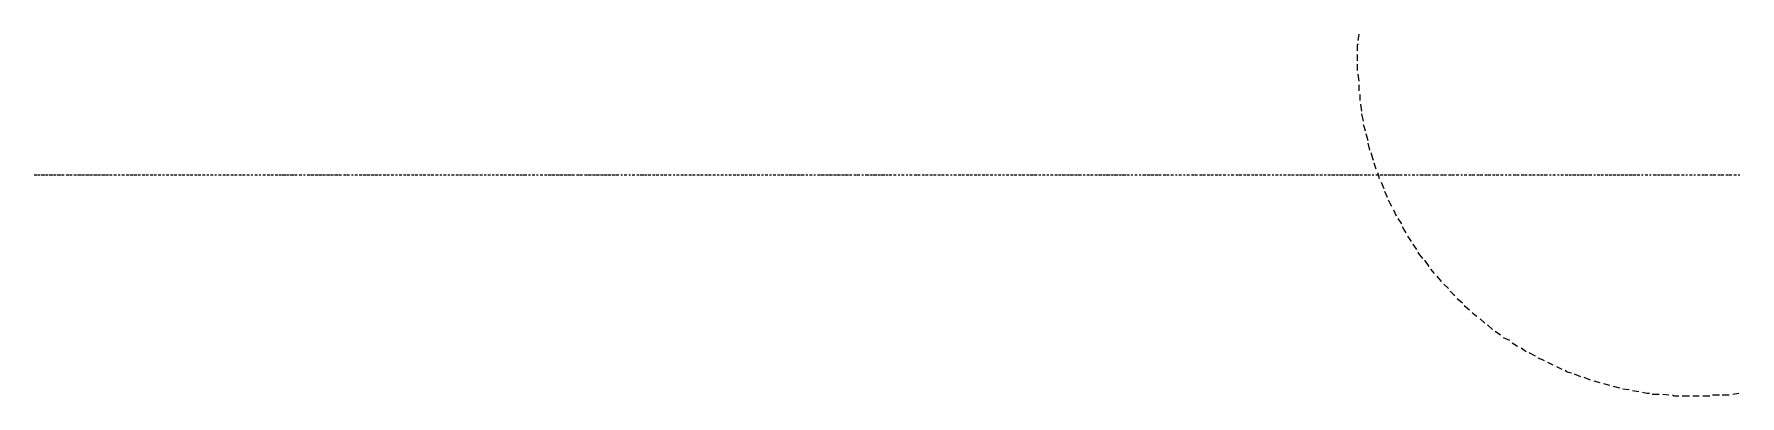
# Model space of a CAD drawing. Header units: millimetres. Extents: x 2928 to 3112, y 1220 to 1280.
# Drawn here: x 3092.2 to 3098.57, y 1232.61 to 1233.96 of the extents above; entities that cross this region are included whole.
import ezdxf

# ---------------------------------------------------------------- set-up
doc = ezdxf.new("R2010")
doc.units = ezdxf.units.MM

msp = doc.modelspace()

# ---------------------------------------------------------------- linework, layer by layer
at = {"color": 7, "linetype": 'Continuous', "lineweight": 9, "true_color": 0x000007}
for points in [[(3097.146, 1233.92207), (3097.14269, 1233.91546), (3097.14269, 1233.89561)], [(3097.1493, 1233.95846), (3097.146, 1233.9353), (3097.146, 1233.9353)], [(3097.14269, 1233.88238), (3097.14269, 1233.85922), (3097.14269, 1233.85922)], [(3097.14269, 1233.84599), (3097.14269, 1233.82283), (3097.14269, 1233.82283)], [(3097.146, 1233.8096), (3097.1493, 1233.78314), (3097.1493, 1233.78314)], [(3097.1493, 1233.76991), (3097.1493, 1233.74675), (3097.1493, 1233.74675)], [(3097.15261, 1233.73352), (3097.15261, 1233.71036), (3097.15261, 1233.71036)], [(3097.15592, 1233.69713), (3097.15923, 1233.67067), (3097.15923, 1233.67067)], [(3097.15923, 1233.66074), (3097.16584, 1233.63428), (3097.16584, 1233.63428)], [(3097.16584, 1233.62105), (3097.16915, 1233.61112), (3097.17246, 1233.59789)], [(3097.17577, 1233.58797), (3097.18238, 1233.5615), (3097.18238, 1233.5615)], [(3097.18238, 1233.55158), (3097.189, 1233.52511), (3097.189, 1233.52511)], [(3097.19562, 1233.51519), (3097.19562, 1233.51188), (3097.20223, 1233.48873)], [(3097.20554, 1233.4788), (3097.21216, 1233.45565), (3097.21216, 1233.45565)], [(3097.21877, 1233.44242), (3097.22539, 1233.41926), (3097.22539, 1233.41926)], [(3097.232, 1233.40603), (3097.24193, 1233.38287), (3097.24193, 1233.38287)], [(3097.24524, 1233.37295), (3097.25516, 1233.34979), (3097.25516, 1233.34979)], [(3097.25847, 1233.33987), (3097.26839, 1233.32002), (3097.2717, 1233.31671)], [(3097.27832, 1233.30348), (3097.28824, 1233.28032), (3097.28824, 1233.28032)], [(3097.29486, 1233.2704), (3097.30809, 1233.25055), (3097.30809, 1233.25055)], [(3097.3114, 1233.24063), (3097.31801, 1233.2274), (3097.32463, 1233.21747)], [(3097.33124, 1233.20424), (3097.34448, 1233.18439), (3097.34448, 1233.18439)], [(3097.35109, 1233.17447), (3097.36432, 1233.15462), (3097.36432, 1233.15462)], [(3097.37094, 1233.1447), (3097.37094, 1233.14139), (3097.38748, 1233.12154)], [(3097.39409, 1233.11493), (3097.41063, 1233.09177), (3097.41063, 1233.09177)], [(3097.41725, 1233.08185), (3097.43048, 1233.06531), (3097.43048, 1233.06531)], [(3097.44041, 1233.05538), (3097.45695, 1233.03553), (3097.45695, 1233.03553)], [(3097.46687, 1233.02561), (3097.48341, 1233.00907), (3097.48341, 1233.00907)], [(3097.49003, 1232.99915), (3097.50326, 1232.98591), (3097.50657, 1232.98261)], [(3097.51649, 1232.97268), (3097.53634, 1232.95614), (3097.53634, 1232.95614)], [(3097.54295, 1232.94622), (3097.5628, 1232.92968), (3097.5628, 1232.92968)], [(3097.57273, 1232.91976), (3097.57603, 1232.91645), (3097.58927, 1232.90652)], [(3097.6025, 1232.8966), (3097.61904, 1232.88006), (3097.61904, 1232.88006)], [(3097.62896, 1232.87344), (3097.64881, 1232.8569), (3097.64881, 1232.8569)], [(3097.65873, 1232.85029), (3097.67858, 1232.83706), (3097.67858, 1232.83706)], [(3097.6885, 1232.82713), (3097.71166, 1232.81721), (3097.71166, 1232.81721)], [(3097.72158, 1232.80728), (3097.74143, 1232.79405), (3097.74143, 1232.79405)], [(3097.75466, 1232.78744), (3097.77451, 1232.7742), (3097.77451, 1232.7742)], [(3097.78444, 1232.7709), (3097.80759, 1232.75766), (3097.80759, 1232.75766)], [(3097.81752, 1232.75105), (3097.83406, 1232.74443), (3097.84067, 1232.74112)], [(3097.8539, 1232.73451), (3097.87375, 1232.72458), (3097.87375, 1232.72458)], [(3097.88698, 1232.71797), (3097.90683, 1232.70804), (3097.90683, 1232.70804)], [(3097.92006, 1232.70474), (3097.92668, 1232.69812), (3097.94322, 1232.69481)], [(3097.95314, 1232.6915), (3097.9763, 1232.68158), (3097.9763, 1232.68158)], [(3097.98953, 1232.67827), (3098.01269, 1232.66835), (3098.01269, 1232.66835)], [(3098.02592, 1232.66504), (3098.04907, 1232.65842), (3098.04907, 1232.65842)], [(3098.06231, 1232.65512), (3098.08546, 1232.6485), (3098.08546, 1232.6485)], [(3098.09869, 1232.64519), (3098.12185, 1232.63858), (3098.12185, 1232.63858)], [(3098.13508, 1232.63527), (3098.15824, 1232.63196), (3098.15824, 1232.63196)], [(3098.17147, 1232.62865), (3098.19463, 1232.62535), (3098.19463, 1232.62535)], [(3098.20786, 1232.62204), (3098.2244, 1232.61873), (3098.23432, 1232.61873)], [(3098.24424, 1232.61542), (3098.27071, 1232.61542), (3098.27071, 1232.61542)], [(3098.28394, 1232.61542), (3098.3071, 1232.61211), (3098.3071, 1232.61211)], [(3098.32033, 1232.61211), (3098.32364, 1232.60881), (3098.34348, 1232.60881)], [(3098.35672, 1232.60881), (3098.38318, 1232.60881), (3098.38318, 1232.60881)], [(3098.39641, 1232.60881), (3098.41957, 1232.60881), (3098.41957, 1232.60881)], [(3098.4328, 1232.60881), (3098.45926, 1232.60881), (3098.45926, 1232.60881)], [(3098.46919, 1232.61211), (3098.49565, 1232.61211), (3098.49565, 1232.61211)], [(3098.50557, 1232.61211), (3098.52873, 1232.61211), (3098.53204, 1232.61211)], [(3098.54527, 1232.61542), (3098.56843, 1232.61873), (3098.56843, 1232.61873)]]:
    msp.add_lwpolyline(points, dxfattribs=at)
at = {"color": 252, "linetype": 'Continuous', "lineweight": 5, "true_color": 0x989898}
for points in [[(3092.2138, 1233.43249), (3092.20388, 1233.43249), (3092.20388, 1233.43249)], [(3092.22704, 1233.43249), (3092.21711, 1233.43249), (3092.21711, 1233.43249)], [(3092.24358, 1233.43249), (3092.23034, 1233.43249), (3092.23034, 1233.43249)], [(3092.25681, 1233.43249), (3092.24688, 1233.43249), (3092.24688, 1233.43249)], [(3092.27335, 1233.43249), (3092.26011, 1233.43249), (3092.26011, 1233.43249)], [(3092.28658, 1233.43249), (3092.27665, 1233.43249), (3092.27665, 1233.43249)], [(3092.30312, 1233.43249), (3092.28989, 1233.43249), (3092.28989, 1233.43249)], [(3092.31635, 1233.43249), (3092.30643, 1233.43249), (3092.30643, 1233.43249)], [(3092.33289, 1233.43249), (3092.32297, 1233.43249), (3092.32297, 1233.43249)], [(3092.34612, 1233.43249), (3092.3362, 1233.43249), (3092.3362, 1233.43249)], [(3092.36266, 1233.43249), (3092.35274, 1233.43249), (3092.35274, 1233.43249)], [(3092.3792, 1233.43249), (3092.36597, 1233.43249), (3092.36597, 1233.43249)], [(3092.39243, 1233.43249), (3092.38251, 1233.43249), (3092.38251, 1233.43249)], [(3092.40897, 1233.43249), (3092.39574, 1233.43249), (3092.39574, 1233.43249)], [(3092.42221, 1233.43249), (3092.41228, 1233.43249), (3092.41228, 1233.43249)], [(3092.43875, 1233.43249), (3092.42551, 1233.43249), (3092.42551, 1233.43249)], [(3092.45198, 1233.43249), (3092.44205, 1233.43249), (3092.44205, 1233.43249)], [(3092.46852, 1233.43249), (3092.45529, 1233.43249), (3092.45529, 1233.43249)], [(3092.48175, 1233.43249), (3092.47183, 1233.43249), (3092.47183, 1233.43249)], [(3092.49498, 1233.43249), (3092.48506, 1233.43249), (3092.48506, 1233.43249)], [(3092.51152, 1233.43249), (3092.5016, 1233.43249), (3092.5016, 1233.43249)], [(3092.52475, 1233.43249), (3092.51814, 1233.43249), (3092.51814, 1233.43249)], [(3092.54129, 1233.43249), (3092.53137, 1233.43249), (3092.53137, 1233.43249)], [(3092.55783, 1233.43249), (3092.54791, 1233.43249), (3092.54791, 1233.43249)], [(3092.57437, 1233.43249), (3092.56114, 1233.43249), (3092.56114, 1233.43249)], [(3092.5876, 1233.43249), (3092.57768, 1233.43249), (3092.57768, 1233.43249)], [(3092.60084, 1233.43249), (3092.59091, 1233.43249), (3092.59091, 1233.43249)], [(3092.61738, 1233.43249), (3092.60745, 1233.43249), (3092.60745, 1233.43249)], [(3092.63061, 1233.43249), (3092.62068, 1233.43249), (3092.62068, 1233.43249)], [(3092.64715, 1233.43249), (3092.63722, 1233.43249), (3092.63722, 1233.43249)], [(3092.66038, 1233.43249), (3092.65046, 1233.43249), (3092.65046, 1233.43249)], [(3092.67692, 1233.43249), (3092.667, 1233.43249), (3092.667, 1233.43249)], [(3092.69015, 1233.43249), (3092.68354, 1233.43249), (3092.68354, 1233.43249)], [(3092.70669, 1233.43249), (3092.69677, 1233.43249), (3092.69677, 1233.43249)], [(3092.72323, 1233.43249), (3092.71331, 1233.43249), (3092.71331, 1233.43249)], [(3092.73646, 1233.43249), (3092.72654, 1233.43249), (3092.72654, 1233.43249)], [(3092.753, 1233.43249), (3092.74308, 1233.43249), (3092.74308, 1233.43249)], [(3092.76624, 1233.43249), (3092.75631, 1233.43249), (3092.75631, 1233.43249)], [(3092.78278, 1233.43249), (3092.77285, 1233.43249), (3092.77285, 1233.43249)], [(3092.79601, 1233.43249), (3092.78608, 1233.43249), (3092.78608, 1233.43249)], [(3092.81255, 1233.43249), (3092.80262, 1233.43249), (3092.80262, 1233.43249)], [(3092.82578, 1233.43249), (3092.81585, 1233.43249), (3092.81585, 1233.43249)], [(3092.84232, 1233.43249), (3092.83239, 1233.43249), (3092.83239, 1233.43249)], [(3092.85555, 1233.43249), (3092.84893, 1233.43249), (3092.84893, 1233.43249)], [(3092.87209, 1233.43249), (3092.86217, 1233.43249), (3092.86217, 1233.43249)], [(3092.88532, 1233.43249), (3092.87871, 1233.43249), (3092.87871, 1233.43249)], [(3092.90186, 1233.43249), (3092.89194, 1233.43249), (3092.89194, 1233.43249)], [(3092.9184, 1233.43249), (3092.90848, 1233.43249), (3092.90848, 1233.43249)], [(3092.93163, 1233.43249), (3092.92171, 1233.43249), (3092.92171, 1233.43249)], [(3092.94817, 1233.43249), (3092.93825, 1233.43249), (3092.93825, 1233.43249)], [(3092.96141, 1233.43249), (3092.95148, 1233.43249), (3092.95148, 1233.43249)], [(3092.97795, 1233.43249), (3092.96802, 1233.43249), (3092.96802, 1233.43249)], [(3092.99118, 1233.43249), (3092.98125, 1233.43249), (3092.98125, 1233.43249)], [(3093.00772, 1233.43249), (3092.99779, 1233.43249), (3092.99779, 1233.43249)], [(3093.02095, 1233.43249), (3093.01433, 1233.43249), (3093.01433, 1233.43249)], [(3093.03749, 1233.43249), (3093.02757, 1233.43249), (3093.02757, 1233.43249)], [(3093.05072, 1233.43249), (3093.04411, 1233.43249), (3093.04411, 1233.43249)], [(3093.06726, 1233.43249), (3093.05734, 1233.43249), (3093.05734, 1233.43249)], [(3093.0838, 1233.43249), (3093.07388, 1233.43249), (3093.07388, 1233.43249)], [(3093.09703, 1233.43249), (3093.08711, 1233.43249), (3093.08711, 1233.43249)], [(3093.11357, 1233.43249), (3093.10365, 1233.43249), (3093.10365, 1233.43249)], [(3093.1268, 1233.43249), (3093.11688, 1233.43249), (3093.11688, 1233.43249)], [(3093.14334, 1233.43249), (3093.13011, 1233.43249), (3093.13011, 1233.43249)], [(3093.15658, 1233.43249), (3093.14665, 1233.43249), (3093.14665, 1233.43249)], [(3093.17312, 1233.43249), (3093.15988, 1233.43249), (3093.15988, 1233.43249)], [(3093.18635, 1233.43249), (3093.17642, 1233.43249), (3093.17642, 1233.43249)], [(3093.20289, 1233.43249), (3093.19296, 1233.43249), (3093.19296, 1233.43249)], [(3093.21612, 1233.43249), (3093.2095, 1233.43249), (3093.2095, 1233.43249)], [(3093.23266, 1233.43249), (3093.22274, 1233.43249), (3093.22274, 1233.43249)], [(3093.2492, 1233.43249), (3093.23597, 1233.43249), (3093.23597, 1233.43249)], [(3093.26243, 1233.43249), (3093.25251, 1233.43249), (3093.25251, 1233.43249)], [(3093.27897, 1233.43249), (3093.26574, 1233.43249), (3093.26574, 1233.43249)], [(3093.2922, 1233.43249), (3093.28228, 1233.43249), (3093.28228, 1233.43249)], [(3093.30874, 1233.43249), (3093.29551, 1233.43249), (3093.29551, 1233.43249)], [(3093.32198, 1233.43249), (3093.31205, 1233.43249), (3093.31205, 1233.43249)], [(3093.33852, 1233.43249), (3093.32528, 1233.43249), (3093.32528, 1233.43249)], [(3093.35175, 1233.43249), (3093.34182, 1233.43249), (3093.34182, 1233.43249)], [(3093.36829, 1233.43249), (3093.35836, 1233.43249), (3093.35836, 1233.43249)], [(3093.38152, 1233.43249), (3093.3716, 1233.43249), (3093.3716, 1233.43249)], [(3093.39475, 1233.43249), (3093.38813, 1233.43249), (3093.38813, 1233.43249)], [(3093.41129, 1233.43249), (3093.40137, 1233.43249), (3093.40137, 1233.43249)], [(3093.42783, 1233.43249), (3093.41791, 1233.43249), (3093.41791, 1233.43249)], [(3093.44437, 1233.43249), (3093.43114, 1233.43249), (3093.43114, 1233.43249)], [(3093.4576, 1233.43249), (3093.44768, 1233.43249), (3093.44768, 1233.43249)], [(3093.47414, 1233.43249), (3093.46091, 1233.43249), (3093.46091, 1233.43249)], [(3093.48737, 1233.43249), (3093.47745, 1233.43249), (3093.47745, 1233.43249)], [(3093.50061, 1233.43249), (3093.49068, 1233.43249), (3093.49068, 1233.43249)], [(3093.51715, 1233.43249), (3093.50722, 1233.43249), (3093.50722, 1233.43249)], [(3093.53038, 1233.43249), (3093.52045, 1233.43249), (3093.52045, 1233.43249)], [(3093.54692, 1233.43249), (3093.53699, 1233.43249), (3093.53699, 1233.43249)], [(3093.56015, 1233.43249), (3093.55353, 1233.43249), (3093.55353, 1233.43249)], [(3093.57669, 1233.43249), (3093.56677, 1233.43249), (3093.56677, 1233.43249)], [(3093.59323, 1233.43249), (3093.58331, 1233.43249), (3093.58331, 1233.43249)], [(3093.60646, 1233.43249), (3093.59654, 1233.43249), (3093.59654, 1233.43249)], [(3093.623, 1233.43249), (3093.61308, 1233.43249), (3093.61308, 1233.43249)], [(3093.63623, 1233.43249), (3093.62631, 1233.43249), (3093.62631, 1233.43249)], [(3093.65277, 1233.43249), (3093.64285, 1233.43249), (3093.64285, 1233.43249)], [(3093.66601, 1233.43249), (3093.65608, 1233.43249), (3093.65608, 1233.43249)], [(3093.68254, 1233.43249), (3093.67262, 1233.43249), (3093.67262, 1233.43249)], [(3093.69578, 1233.43249), (3093.68585, 1233.43249), (3093.68585, 1233.43249)], [(3093.71232, 1233.43249), (3093.70239, 1233.43249), (3093.70239, 1233.43249)], [(3093.72555, 1233.43249), (3093.71893, 1233.43249), (3093.71893, 1233.43249)], [(3093.74209, 1233.43249), (3093.73216, 1233.43249), (3093.73216, 1233.43249)], [(3093.75532, 1233.43249), (3093.7487, 1233.43249), (3093.7487, 1233.43249)], [(3093.77186, 1233.43249), (3093.76194, 1233.43249), (3093.76194, 1233.43249)], [(3093.7884, 1233.43249), (3093.77848, 1233.43249), (3093.77848, 1233.43249)], [(3093.80163, 1233.43249), (3093.79171, 1233.43249), (3093.79171, 1233.43249)], [(3093.81817, 1233.43249), (3093.80825, 1233.43249), (3093.80825, 1233.43249)], [(3093.8314, 1233.43249), (3093.82148, 1233.43249), (3093.82148, 1233.43249)], [(3093.84794, 1233.43249), (3093.83802, 1233.43249), (3093.83802, 1233.43249)], [(3093.86118, 1233.43249), (3093.85125, 1233.43249), (3093.85125, 1233.43249)], [(3093.87772, 1233.43249), (3093.86779, 1233.43249), (3093.86779, 1233.43249)], [(3093.89095, 1233.43249), (3093.88433, 1233.43249), (3093.88433, 1233.43249)], [(3093.90749, 1233.43249), (3093.89756, 1233.43249), (3093.89756, 1233.43249)], [(3093.92072, 1233.43249), (3093.9141, 1233.43249), (3093.9141, 1233.43249)], [(3093.93726, 1233.43249), (3093.92734, 1233.43249), (3093.92734, 1233.43249)], [(3093.9538, 1233.43249), (3093.94388, 1233.43249), (3093.94388, 1233.43249)], [(3093.96703, 1233.43249), (3093.95711, 1233.43249), (3093.95711, 1233.43249)], [(3093.98357, 1233.43249), (3093.97365, 1233.43249), (3093.97365, 1233.43249)], [(3093.9968, 1233.43249), (3093.98688, 1233.43249), (3093.98688, 1233.43249)], [(3094.01334, 1233.43249), (3094.00342, 1233.43249), (3094.00342, 1233.43249)], [(3094.02657, 1233.43249), (3094.01665, 1233.43249), (3094.01665, 1233.43249)], [(3094.04311, 1233.43249), (3094.02988, 1233.43249), (3094.02988, 1233.43249)], [(3094.05635, 1233.43249), (3094.04973, 1233.43249), (3094.04973, 1233.43249)], [(3094.07289, 1233.43249), (3094.06296, 1233.43249), (3094.06296, 1233.43249)], [(3094.08612, 1233.43249), (3094.0795, 1233.43249), (3094.0795, 1233.43249)], [(3094.10266, 1233.43249), (3094.09273, 1233.43249), (3094.09273, 1233.43249)], [(3094.1192, 1233.43249), (3094.10927, 1233.43249), (3094.10927, 1233.43249)], [(3094.13243, 1233.43249), (3094.12251, 1233.43249), (3094.12251, 1233.43249)], [(3094.14897, 1233.43249), (3094.13574, 1233.43249), (3094.13574, 1233.43249)], [(3094.1622, 1233.43249), (3094.15228, 1233.43249), (3094.15228, 1233.43249)], [(3094.17874, 1233.43249), (3094.16551, 1233.43249), (3094.16551, 1233.43249)], [(3094.19197, 1233.43249), (3094.18205, 1233.43249), (3094.18205, 1233.43249)], [(3094.20851, 1233.43249), (3094.19528, 1233.43249), (3094.19528, 1233.43249)], [(3094.22175, 1233.43249), (3094.21182, 1233.43249), (3094.21182, 1233.43249)], [(3094.23828, 1233.43249), (3094.22836, 1233.43249), (3094.22836, 1233.43249)], [(3094.25152, 1233.43249), (3094.24159, 1233.43249), (3094.24159, 1233.43249)], [(3094.26806, 1233.43249), (3094.25813, 1233.43249), (3094.25813, 1233.43249)], [(3094.2846, 1233.43249), (3094.27136, 1233.43249), (3094.27136, 1233.43249)], [(3094.29783, 1233.43249), (3094.2879, 1233.43249), (3094.2879, 1233.43249)], [(3094.31437, 1233.43249), (3094.30114, 1233.43249), (3094.30114, 1233.43249)], [(3094.3276, 1233.43249), (3094.31768, 1233.43249), (3094.31768, 1233.43249)], [(3094.34414, 1233.43249), (3094.33091, 1233.43249), (3094.33091, 1233.43249)], [(3094.35737, 1233.43249), (3094.34745, 1233.43249), (3094.34745, 1233.43249)], [(3094.37391, 1233.43249), (3094.36068, 1233.43249), (3094.36068, 1233.43249)], [(3094.38714, 1233.43249), (3094.37722, 1233.43249), (3094.37722, 1233.43249)], [(3094.40038, 1233.43249), (3094.39376, 1233.43249), (3094.39376, 1233.43249)], [(3094.41692, 1233.43249), (3094.40699, 1233.43249), (3094.40699, 1233.43249)], [(3094.43015, 1233.43249), (3094.42353, 1233.43249), (3094.42353, 1233.43249)], [(3094.44669, 1233.43249), (3094.43676, 1233.43249), (3094.43676, 1233.43249)], [(3094.46323, 1233.43249), (3094.4533, 1233.43249), (3094.4533, 1233.43249)], [(3094.47977, 1233.43249), (3094.46654, 1233.43249), (3094.46654, 1233.43249)], [(3094.493, 1233.43249), (3094.48308, 1233.43249), (3094.48308, 1233.43249)], [(3094.50623, 1233.43249), (3094.49631, 1233.43249), (3094.49631, 1233.43249)], [(3094.52277, 1233.43249), (3094.51285, 1233.43249), (3094.51285, 1233.43249)], [(3094.536, 1233.43249), (3094.52608, 1233.43249), (3094.52608, 1233.43249)], [(3094.55254, 1233.43249), (3094.54262, 1233.43249), (3094.54262, 1233.43249)], [(3094.56577, 1233.43249), (3094.55585, 1233.43249), (3094.55585, 1233.43249)], [(3094.58231, 1233.43249), (3094.57239, 1233.43249), (3094.57239, 1233.43249)], [(3094.59555, 1233.43249), (3094.58893, 1233.43249), (3094.58893, 1233.43249)], [(3094.61209, 1233.43249), (3094.60216, 1233.43249), (3094.60216, 1233.43249)], [(3094.62863, 1233.43249), (3094.6187, 1233.43249), (3094.6187, 1233.43249)], [(3094.64186, 1233.43249), (3094.63193, 1233.43249), (3094.63193, 1233.43249)], [(3094.6584, 1233.43249), (3094.64847, 1233.43249), (3094.64847, 1233.43249)], [(3094.67163, 1233.43249), (3094.66171, 1233.43249), (3094.66171, 1233.43249)], [(3094.68817, 1233.43249), (3094.67825, 1233.43249), (3094.67825, 1233.43249)], [(3094.7014, 1233.43249), (3094.69148, 1233.43249), (3094.69148, 1233.43249)], [(3094.71794, 1233.43249), (3094.70802, 1233.43249), (3094.70802, 1233.43249)], [(3094.73117, 1233.43249), (3094.72125, 1233.43249), (3094.72125, 1233.43249)], [(3094.74771, 1233.43249), (3094.73779, 1233.43249), (3094.73779, 1233.43249)], [(3094.76095, 1233.43249), (3094.75433, 1233.43249), (3094.75433, 1233.43249)], [(3094.77749, 1233.43249), (3094.76756, 1233.43249), (3094.76756, 1233.43249)], [(3094.79072, 1233.43249), (3094.7841, 1233.43249), (3094.7841, 1233.43249)], [(3094.80726, 1233.43249), (3094.79733, 1233.43249), (3094.79733, 1233.43249)], [(3094.8238, 1233.43249), (3094.81387, 1233.43249), (3094.81387, 1233.43249)], [(3094.83703, 1233.43249), (3094.8271, 1233.43249), (3094.8271, 1233.43249)], [(3094.85357, 1233.43249), (3094.84364, 1233.43249), (3094.84364, 1233.43249)], [(3094.8668, 1233.43249), (3094.85688, 1233.43249), (3094.85688, 1233.43249)], [(3094.88334, 1233.43249), (3094.87342, 1233.43249), (3094.87342, 1233.43249)], [(3094.89657, 1233.43249), (3094.88665, 1233.43249), (3094.88665, 1233.43249)], [(3094.91311, 1233.43249), (3094.90319, 1233.43249), (3094.90319, 1233.43249)], [(3094.92634, 1233.43249), (3094.91973, 1233.43249), (3094.91973, 1233.43249)], [(3094.94288, 1233.43249), (3094.93296, 1233.43249), (3094.93296, 1233.43249)], [(3094.95612, 1233.43249), (3094.9495, 1233.43249), (3094.9495, 1233.43249)], [(3094.97266, 1233.43249), (3094.96273, 1233.43249), (3094.96273, 1233.43249)], [(3094.9892, 1233.43249), (3094.97927, 1233.43249), (3094.97927, 1233.43249)], [(3095.00243, 1233.43249), (3094.9925, 1233.43249), (3094.9925, 1233.43249)], [(3095.01897, 1233.43249), (3095.00904, 1233.43249), (3095.00904, 1233.43249)], [(3095.0322, 1233.43249), (3095.02228, 1233.43249), (3095.02228, 1233.43249)], [(3095.04874, 1233.43249), (3095.03551, 1233.43249), (3095.03551, 1233.43249)], [(3095.06197, 1233.43249), (3095.05205, 1233.43249), (3095.05205, 1233.43249)], [(3095.07851, 1233.43249), (3095.06528, 1233.43249), (3095.06528, 1233.43249)], [(3095.09174, 1233.43249), (3095.08513, 1233.43249), (3095.08513, 1233.43249)], [(3095.10828, 1233.43249), (3095.09836, 1233.43249), (3095.09836, 1233.43249)], [(3095.12151, 1233.43249), (3095.1149, 1233.43249), (3095.1149, 1233.43249)], [(3095.13805, 1233.43249), (3095.12813, 1233.43249), (3095.12813, 1233.43249)], [(3095.15459, 1233.43249), (3095.14136, 1233.43249), (3095.14136, 1233.43249)], [(3095.16783, 1233.43249), (3095.1579, 1233.43249), (3095.1579, 1233.43249)], [(3095.18437, 1233.43249), (3095.17113, 1233.43249), (3095.17113, 1233.43249)], [(3095.1976, 1233.43249), (3095.18767, 1233.43249), (3095.18767, 1233.43249)], [(3095.21414, 1233.43249), (3095.20091, 1233.43249), (3095.20091, 1233.43249)], [(3095.22737, 1233.43249), (3095.21745, 1233.43249), (3095.21745, 1233.43249)], [(3095.24391, 1233.43249), (3095.23068, 1233.43249), (3095.23068, 1233.43249)], [(3095.25714, 1233.43249), (3095.24722, 1233.43249), (3095.24722, 1233.43249)], [(3095.27368, 1233.43249), (3095.26376, 1233.43249), (3095.26376, 1233.43249)], [(3095.28691, 1233.43249), (3095.27699, 1233.43249), (3095.27699, 1233.43249)], [(3095.30015, 1233.43249), (3095.29353, 1233.43249), (3095.29353, 1233.43249)], [(3095.31999, 1233.43249), (3095.30676, 1233.43249), (3095.30676, 1233.43249)], [(3095.33323, 1233.43249), (3095.3233, 1233.43249), (3095.3233, 1233.43249)], [(3095.34977, 1233.43249), (3095.33653, 1233.43249), (3095.33653, 1233.43249)], [(3095.363, 1233.43249), (3095.35307, 1233.43249), (3095.35307, 1233.43249)], [(3095.37954, 1233.43249), (3095.36631, 1233.43249), (3095.36631, 1233.43249)], [(3095.39277, 1233.43249), (3095.38284, 1233.43249), (3095.38284, 1233.43249)], [(3095.406, 1233.43249), (3095.39608, 1233.43249), (3095.39608, 1233.43249)], [(3095.42254, 1233.43249), (3095.41262, 1233.43249), (3095.41262, 1233.43249)], [(3095.43577, 1233.43249), (3095.42916, 1233.43249), (3095.42916, 1233.43249)], [(3095.45231, 1233.43249), (3095.44239, 1233.43249), (3095.44239, 1233.43249)], [(3095.46554, 1233.43249), (3095.45893, 1233.43249), (3095.45893, 1233.43249)], [(3095.48208, 1233.43249), (3095.47216, 1233.43249), (3095.47216, 1233.43249)], [(3095.49862, 1233.43249), (3095.4887, 1233.43249), (3095.4887, 1233.43249)], [(3095.51186, 1233.43249), (3095.50193, 1233.43249), (3095.50193, 1233.43249)], [(3095.5284, 1233.43249), (3095.51847, 1233.43249), (3095.51847, 1233.43249)], [(3095.54163, 1233.43249), (3095.5317, 1233.43249), (3095.5317, 1233.43249)], [(3095.55817, 1233.43249), (3095.54824, 1233.43249), (3095.54824, 1233.43249)], [(3095.5714, 1233.43249), (3095.56148, 1233.43249), (3095.56148, 1233.43249)], [(3095.58794, 1233.43249), (3095.57802, 1233.43249), (3095.57802, 1233.43249)], [(3095.60117, 1233.43249), (3095.59125, 1233.43249), (3095.59125, 1233.43249)], [(3095.61771, 1233.43249), (3095.60779, 1233.43249), (3095.60779, 1233.43249)], [(3095.63094, 1233.43249), (3095.62433, 1233.43249), (3095.62433, 1233.43249)], [(3095.64748, 1233.43249), (3095.63756, 1233.43249), (3095.63756, 1233.43249)], [(3095.66402, 1233.43249), (3095.6541, 1233.43249), (3095.6541, 1233.43249)], [(3095.67725, 1233.43249), (3095.66733, 1233.43249), (3095.66733, 1233.43249)], [(3095.69379, 1233.43249), (3095.68387, 1233.43249), (3095.68387, 1233.43249)], [(3095.70703, 1233.43249), (3095.6971, 1233.43249), (3095.6971, 1233.43249)], [(3095.72357, 1233.43249), (3095.71364, 1233.43249), (3095.71364, 1233.43249)], [(3095.7368, 1233.43249), (3095.72687, 1233.43249), (3095.72687, 1233.43249)], [(3095.75334, 1233.43249), (3095.74341, 1233.43249), (3095.74341, 1233.43249)], [(3095.76657, 1233.43249), (3095.75665, 1233.43249), (3095.75665, 1233.43249)], [(3095.78311, 1233.43249), (3095.77319, 1233.43249), (3095.77319, 1233.43249)], [(3095.79634, 1233.43249), (3095.78973, 1233.43249), (3095.78973, 1233.43249)], [(3095.81288, 1233.43249), (3095.80296, 1233.43249), (3095.80296, 1233.43249)], [(3095.82611, 1233.43249), (3095.8195, 1233.43249), (3095.8195, 1233.43249)], [(3095.84265, 1233.43249), (3095.83273, 1233.43249), (3095.83273, 1233.43249)], [(3095.85919, 1233.43249), (3095.84927, 1233.43249), (3095.84927, 1233.43249)], [(3095.87243, 1233.43249), (3095.8625, 1233.43249), (3095.8625, 1233.43249)], [(3095.88897, 1233.43249), (3095.87904, 1233.43249), (3095.87904, 1233.43249)], [(3095.9022, 1233.43249), (3095.89227, 1233.43249), (3095.89227, 1233.43249)], [(3095.91874, 1233.43249), (3095.90881, 1233.43249), (3095.90881, 1233.43249)], [(3095.93197, 1233.43249), (3095.92205, 1233.43249), (3095.92205, 1233.43249)], [(3095.94851, 1233.43249), (3095.93528, 1233.43249), (3095.93528, 1233.43249)], [(3095.96174, 1233.43249), (3095.95512, 1233.43249), (3095.95512, 1233.43249)], [(3095.97828, 1233.43249), (3095.96836, 1233.43249), (3095.96836, 1233.43249)], [(3095.99151, 1233.43249), (3095.9849, 1233.43249), (3095.9849, 1233.43249)], [(3096.00805, 1233.43249), (3095.99813, 1233.43249), (3095.99813, 1233.43249)], [(3096.02459, 1233.43249), (3096.01467, 1233.43249), (3096.01467, 1233.43249)], [(3096.03782, 1233.43249), (3096.0279, 1233.43249), (3096.0279, 1233.43249)], [(3096.05436, 1233.43249), (3096.04113, 1233.43249), (3096.04113, 1233.43249)], [(3096.0676, 1233.43249), (3096.05767, 1233.43249), (3096.05767, 1233.43249)], [(3096.08414, 1233.43249), (3096.0709, 1233.43249), (3096.0709, 1233.43249)], [(3096.09737, 1233.43249), (3096.08744, 1233.43249), (3096.08744, 1233.43249)], [(3096.11391, 1233.43249), (3096.10068, 1233.43249), (3096.10068, 1233.43249)], [(3096.12714, 1233.43249), (3096.12052, 1233.43249), (3096.12052, 1233.43249)], [(3096.14368, 1233.43249), (3096.13376, 1233.43249), (3096.13376, 1233.43249)], [(3096.15691, 1233.43249), (3096.14699, 1233.43249), (3096.14699, 1233.43249)], [(3096.17345, 1233.43249), (3096.16353, 1233.43249), (3096.16353, 1233.43249)], [(3096.18999, 1233.43249), (3096.17676, 1233.43249), (3096.17676, 1233.43249)], [(3096.20322, 1233.43249), (3096.1933, 1233.43249), (3096.1933, 1233.43249)], [(3096.21976, 1233.43249), (3096.20653, 1233.43249), (3096.20653, 1233.43249)], [(3096.23299, 1233.43249), (3096.22307, 1233.43249), (3096.22307, 1233.43249)], [(3096.24953, 1233.43249), (3096.2363, 1233.43249), (3096.2363, 1233.43249)], [(3096.26277, 1233.43249), (3096.25284, 1233.43249), (3096.25284, 1233.43249)], [(3096.27931, 1233.43249), (3096.26607, 1233.43249), (3096.26607, 1233.43249)], [(3096.29254, 1233.43249), (3096.28261, 1233.43249), (3096.28261, 1233.43249)], [(3096.30577, 1233.43249), (3096.29915, 1233.43249), (3096.29915, 1233.43249)], [(3096.32231, 1233.43249), (3096.31239, 1233.43249), (3096.31239, 1233.43249)], [(3096.33554, 1233.43249), (3096.32893, 1233.43249), (3096.32893, 1233.43249)], [(3096.35539, 1233.43249), (3096.34216, 1233.43249), (3096.34216, 1233.43249)], [(3096.36862, 1233.43249), (3096.3587, 1233.43249), (3096.3587, 1233.43249)], [(3096.38516, 1233.43249), (3096.37193, 1233.43249), (3096.37193, 1233.43249)], [(3096.39839, 1233.43249), (3096.38847, 1233.43249), (3096.38847, 1233.43249)], [(3096.41163, 1233.43249), (3096.4017, 1233.43249), (3096.4017, 1233.43249)], [(3096.42817, 1233.43249), (3096.41824, 1233.43249), (3096.41824, 1233.43249)], [(3096.4414, 1233.43249), (3096.43147, 1233.43249), (3096.43147, 1233.43249)], [(3096.45794, 1233.43249), (3096.44801, 1233.43249), (3096.44801, 1233.43249)], [(3096.47117, 1233.43249), (3096.46455, 1233.43249), (3096.46455, 1233.43249)], [(3096.48771, 1233.43249), (3096.47779, 1233.43249), (3096.47779, 1233.43249)], [(3096.50094, 1233.43249), (3096.49433, 1233.43249), (3096.49433, 1233.43249)], [(3096.51748, 1233.43249), (3096.50756, 1233.43249), (3096.50756, 1233.43249)], [(3096.53402, 1233.43249), (3096.5241, 1233.43249), (3096.5241, 1233.43249)], [(3096.54725, 1233.43249), (3096.53733, 1233.43249), (3096.53733, 1233.43249)], [(3096.56379, 1233.43249), (3096.55387, 1233.43249), (3096.55387, 1233.43249)], [(3096.57702, 1233.43249), (3096.5671, 1233.43249), (3096.5671, 1233.43249)], [(3096.59356, 1233.43249), (3096.58364, 1233.43249), (3096.58364, 1233.43249)], [(3096.6068, 1233.43249), (3096.59687, 1233.43249), (3096.59687, 1233.43249)], [(3096.62334, 1233.43249), (3096.61341, 1233.43249), (3096.61341, 1233.43249)], [(3096.63657, 1233.43249), (3096.62664, 1233.43249), (3096.62664, 1233.43249)], [(3096.65311, 1233.43249), (3096.64318, 1233.43249), (3096.64318, 1233.43249)], [(3096.66634, 1233.43249), (3096.65972, 1233.43249), (3096.65972, 1233.43249)], [(3096.68288, 1233.43249), (3096.67296, 1233.43249), (3096.67296, 1233.43249)], [(3096.69942, 1233.43249), (3096.6895, 1233.43249), (3096.6895, 1233.43249)], [(3096.71265, 1233.43249), (3096.70273, 1233.43249), (3096.70273, 1233.43249)], [(3096.72919, 1233.43249), (3096.71927, 1233.43249), (3096.71927, 1233.43249)], [(3096.74242, 1233.43249), (3096.7325, 1233.43249), (3096.7325, 1233.43249)], [(3096.75896, 1233.43249), (3096.74904, 1233.43249), (3096.74904, 1233.43249)], [(3096.7722, 1233.43249), (3096.76227, 1233.43249), (3096.76227, 1233.43249)], [(3096.78874, 1233.43249), (3096.77881, 1233.43249), (3096.77881, 1233.43249)], [(3096.80197, 1233.43249), (3096.79204, 1233.43249), (3096.79204, 1233.43249)], [(3096.81851, 1233.43249), (3096.80858, 1233.43249), (3096.80858, 1233.43249)], [(3096.83174, 1233.43249), (3096.82512, 1233.43249), (3096.82512, 1233.43249)], [(3096.84828, 1233.43249), (3096.83835, 1233.43249), (3096.83835, 1233.43249)], [(3096.86151, 1233.43249), (3096.85489, 1233.43249), (3096.85489, 1233.43249)], [(3096.87805, 1233.43249), (3096.86813, 1233.43249), (3096.86813, 1233.43249)], [(3096.89459, 1233.43249), (3096.88467, 1233.43249), (3096.88467, 1233.43249)], [(3096.90782, 1233.43249), (3096.8979, 1233.43249), (3096.8979, 1233.43249)], [(3096.92436, 1233.43249), (3096.91444, 1233.43249), (3096.91444, 1233.43249)], [(3096.93759, 1233.43249), (3096.92767, 1233.43249), (3096.92767, 1233.43249)], [(3096.95413, 1233.43249), (3096.9409, 1233.43249), (3096.9409, 1233.43249)], [(3096.96737, 1233.43249), (3096.95744, 1233.43249), (3096.95744, 1233.43249)], [(3096.98391, 1233.43249), (3096.97067, 1233.43249), (3096.97067, 1233.43249)], [(3096.99714, 1233.43249), (3096.99052, 1233.43249), (3096.99052, 1233.43249)], [(3097.01368, 1233.43249), (3097.00375, 1233.43249), (3097.00375, 1233.43249)], [(3097.02691, 1233.43249), (3097.02029, 1233.43249), (3097.02029, 1233.43249)], [(3097.04345, 1233.43249), (3097.03353, 1233.43249), (3097.03353, 1233.43249)], [(3097.05999, 1233.43249), (3097.04676, 1233.43249), (3097.04676, 1233.43249)], [(3097.07322, 1233.43249), (3097.0633, 1233.43249), (3097.0633, 1233.43249)], [(3097.08976, 1233.43249), (3097.07653, 1233.43249), (3097.07653, 1233.43249)], [(3097.10299, 1233.43249), (3097.09307, 1233.43249), (3097.09307, 1233.43249)], [(3097.11953, 1233.43249), (3097.1063, 1233.43249), (3097.1063, 1233.43249)], [(3097.13276, 1233.43249), (3097.12284, 1233.43249), (3097.12284, 1233.43249)], [(3097.1493, 1233.43249), (3097.13607, 1233.43249), (3097.13607, 1233.43249)], [(3097.16254, 1233.43249), (3097.15261, 1233.43249), (3097.15261, 1233.43249)], [(3097.17908, 1233.43249), (3097.16915, 1233.43249), (3097.16915, 1233.43249)], [(3097.19231, 1233.43249), (3097.18238, 1233.43249), (3097.18238, 1233.43249)], [(3097.20554, 1233.43249), (3097.19892, 1233.43249), (3097.19892, 1233.43249)], [(3097.22539, 1233.43249), (3097.21216, 1233.43249), (3097.21216, 1233.43249)], [(3097.23862, 1233.43249), (3097.2287, 1233.43249), (3097.2287, 1233.43249)], [(3097.25516, 1233.43249), (3097.24193, 1233.43249), (3097.24193, 1233.43249)], [(3097.26839, 1233.43249), (3097.25847, 1233.43249), (3097.25847, 1233.43249)], [(3097.28493, 1233.43249), (3097.2717, 1233.43249), (3097.2717, 1233.43249)], [(3097.29816, 1233.43249), (3097.28824, 1233.43249), (3097.28824, 1233.43249)], [(3097.3114, 1233.43249), (3097.30147, 1233.43249), (3097.30147, 1233.43249)], [(3097.32794, 1233.43249), (3097.31801, 1233.43249), (3097.31801, 1233.43249)], [(3097.34117, 1233.43249), (3097.33455, 1233.43249), (3097.33455, 1233.43249)], [(3097.35771, 1233.43249), (3097.34778, 1233.43249), (3097.34778, 1233.43249)], [(3097.37094, 1233.43249), (3097.36432, 1233.43249), (3097.36432, 1233.43249)], [(3097.39079, 1233.43249), (3097.37755, 1233.43249), (3097.37755, 1233.43249)], [(3097.40402, 1233.43249), (3097.39409, 1233.43249), (3097.39409, 1233.43249)], [(3097.41725, 1233.43249), (3097.40733, 1233.43249), (3097.40733, 1233.43249)], [(3097.43379, 1233.43249), (3097.42387, 1233.43249), (3097.42387, 1233.43249)], [(3097.44702, 1233.43249), (3097.4371, 1233.43249), (3097.4371, 1233.43249)], [(3097.46356, 1233.43249), (3097.45364, 1233.43249), (3097.45364, 1233.43249)], [(3097.47679, 1233.43249), (3097.46687, 1233.43249), (3097.46687, 1233.43249)], [(3097.49333, 1233.43249), (3097.48341, 1233.43249), (3097.48341, 1233.43249)], [(3097.50657, 1233.43249), (3097.49664, 1233.43249), (3097.49664, 1233.43249)], [(3097.52311, 1233.43249), (3097.51318, 1233.43249), (3097.51318, 1233.43249)], [(3097.53634, 1233.43249), (3097.52972, 1233.43249), (3097.52972, 1233.43249)], [(3097.55288, 1233.43249), (3097.54295, 1233.43249), (3097.54295, 1233.43249)], [(3097.56942, 1233.43249), (3097.55949, 1233.43249), (3097.55949, 1233.43249)], [(3097.58265, 1233.43249), (3097.57273, 1233.43249), (3097.57273, 1233.43249)], [(3097.59919, 1233.43249), (3097.58927, 1233.43249), (3097.58927, 1233.43249)], [(3097.61242, 1233.43249), (3097.6025, 1233.43249), (3097.6025, 1233.43249)], [(3097.62896, 1233.43249), (3097.61904, 1233.43249), (3097.61904, 1233.43249)], [(3097.64219, 1233.43249), (3097.63227, 1233.43249), (3097.63227, 1233.43249)], [(3097.65873, 1233.43249), (3097.64881, 1233.43249), (3097.64881, 1233.43249)], [(3097.67196, 1233.43249), (3097.66204, 1233.43249), (3097.66204, 1233.43249)], [(3097.6885, 1233.43249), (3097.67858, 1233.43249), (3097.67858, 1233.43249)], [(3097.70174, 1233.43249), (3097.69512, 1233.43249), (3097.69512, 1233.43249)], [(3097.71828, 1233.43249), (3097.70835, 1233.43249), (3097.70835, 1233.43249)], [(3097.73482, 1233.43249), (3097.72489, 1233.43249), (3097.72489, 1233.43249)], [(3097.74805, 1233.43249), (3097.73812, 1233.43249), (3097.73812, 1233.43249)], [(3097.76459, 1233.43249), (3097.75466, 1233.43249), (3097.75466, 1233.43249)], [(3097.77782, 1233.43249), (3097.7679, 1233.43249), (3097.7679, 1233.43249)], [(3097.79436, 1233.43249), (3097.78444, 1233.43249), (3097.78444, 1233.43249)], [(3097.80759, 1233.43249), (3097.79767, 1233.43249), (3097.79767, 1233.43249)], [(3097.82413, 1233.43249), (3097.81421, 1233.43249), (3097.81421, 1233.43249)], [(3097.83736, 1233.43249), (3097.82744, 1233.43249), (3097.82744, 1233.43249)], [(3097.8539, 1233.43249), (3097.84067, 1233.43249), (3097.84067, 1233.43249)], [(3097.86714, 1233.43249), (3097.86052, 1233.43249), (3097.86052, 1233.43249)], [(3097.88368, 1233.43249), (3097.87375, 1233.43249), (3097.87375, 1233.43249)], [(3097.89691, 1233.43249), (3097.89029, 1233.43249), (3097.89029, 1233.43249)], [(3097.91345, 1233.43249), (3097.90352, 1233.43249), (3097.90352, 1233.43249)], [(3097.92999, 1233.43249), (3097.92006, 1233.43249), (3097.92006, 1233.43249)], [(3097.94322, 1233.43249), (3097.93329, 1233.43249), (3097.93329, 1233.43249)], [(3097.95976, 1233.43249), (3097.94653, 1233.43249), (3097.94653, 1233.43249)], [(3097.97299, 1233.43249), (3097.96307, 1233.43249), (3097.96307, 1233.43249)], [(3097.98953, 1233.43249), (3097.9763, 1233.43249), (3097.9763, 1233.43249)], [(3098.00276, 1233.43249), (3097.99284, 1233.43249), (3097.99284, 1233.43249)], [(3098.0193, 1233.43249), (3098.00607, 1233.43249), (3098.00607, 1233.43249)], [(3098.03253, 1233.43249), (3098.02592, 1233.43249), (3098.02592, 1233.43249)], [(3098.04907, 1233.43249), (3098.03915, 1233.43249), (3098.03915, 1233.43249)], [(3098.06231, 1233.43249), (3098.05238, 1233.43249), (3098.05238, 1233.43249)], [(3098.07885, 1233.43249), (3098.06892, 1233.43249), (3098.06892, 1233.43249)], [(3098.09539, 1233.43249), (3098.08215, 1233.43249), (3098.08215, 1233.43249)], [(3098.10862, 1233.43249), (3098.09869, 1233.43249), (3098.09869, 1233.43249)], [(3098.12516, 1233.43249), (3098.11193, 1233.43249), (3098.11193, 1233.43249)], [(3098.13839, 1233.43249), (3098.12847, 1233.43249), (3098.12847, 1233.43249)], [(3098.15493, 1233.43249), (3098.1417, 1233.43249), (3098.1417, 1233.43249)], [(3098.16816, 1233.43249), (3098.15824, 1233.43249), (3098.15824, 1233.43249)], [(3098.1847, 1233.43249), (3098.17147, 1233.43249), (3098.17147, 1233.43249)], [(3098.19793, 1233.43249), (3098.18801, 1233.43249), (3098.18801, 1233.43249)], [(3098.21117, 1233.43249), (3098.20455, 1233.43249), (3098.20455, 1233.43249)], [(3098.2277, 1233.43249), (3098.21778, 1233.43249), (3098.21778, 1233.43249)], [(3098.24094, 1233.43249), (3098.23432, 1233.43249), (3098.23432, 1233.43249)], [(3098.26078, 1233.43249), (3098.24755, 1233.43249), (3098.24755, 1233.43249)], [(3098.27402, 1233.43249), (3098.26409, 1233.43249), (3098.26409, 1233.43249)], [(3098.29056, 1233.43249), (3098.27732, 1233.43249), (3098.27732, 1233.43249)], [(3098.30379, 1233.43249), (3098.29386, 1233.43249), (3098.29386, 1233.43249)], [(3098.31702, 1233.43249), (3098.3071, 1233.43249), (3098.3071, 1233.43249)], [(3098.33356, 1233.43249), (3098.32364, 1233.43249), (3098.32364, 1233.43249)], [(3098.34679, 1233.43249), (3098.33687, 1233.43249), (3098.33687, 1233.43249)], [(3098.36333, 1233.43249), (3098.35341, 1233.43249), (3098.35341, 1233.43249)], [(3098.37656, 1233.43249), (3098.36995, 1233.43249), (3098.36995, 1233.43249)], [(3098.3931, 1233.43249), (3098.38318, 1233.43249), (3098.38318, 1233.43249)], [(3098.40634, 1233.43249), (3098.39972, 1233.43249), (3098.39972, 1233.43249)], [(3098.42288, 1233.43249), (3098.41295, 1233.43249), (3098.41295, 1233.43249)], [(3098.43942, 1233.43249), (3098.42949, 1233.43249), (3098.42949, 1233.43249)], [(3098.45265, 1233.43249), (3098.44272, 1233.43249), (3098.44272, 1233.43249)], [(3098.46919, 1233.43249), (3098.45926, 1233.43249), (3098.45926, 1233.43249)], [(3098.48242, 1233.43249), (3098.4725, 1233.43249), (3098.4725, 1233.43249)], [(3098.49896, 1233.43249), (3098.48904, 1233.43249), (3098.48904, 1233.43249)], [(3098.51219, 1233.43249), (3098.50227, 1233.43249), (3098.50227, 1233.43249)], [(3098.52873, 1233.43249), (3098.51881, 1233.43249), (3098.51881, 1233.43249)], [(3098.54196, 1233.43249), (3098.53204, 1233.43249), (3098.53204, 1233.43249)], [(3098.5585, 1233.43249), (3098.54858, 1233.43249), (3098.54858, 1233.43249)], [(3098.57173, 1233.43249), (3098.56512, 1233.43249), (3098.56512, 1233.43249)]]:
    msp.add_lwpolyline(points, dxfattribs=at)

doc.saveas('drawing.dxf')
